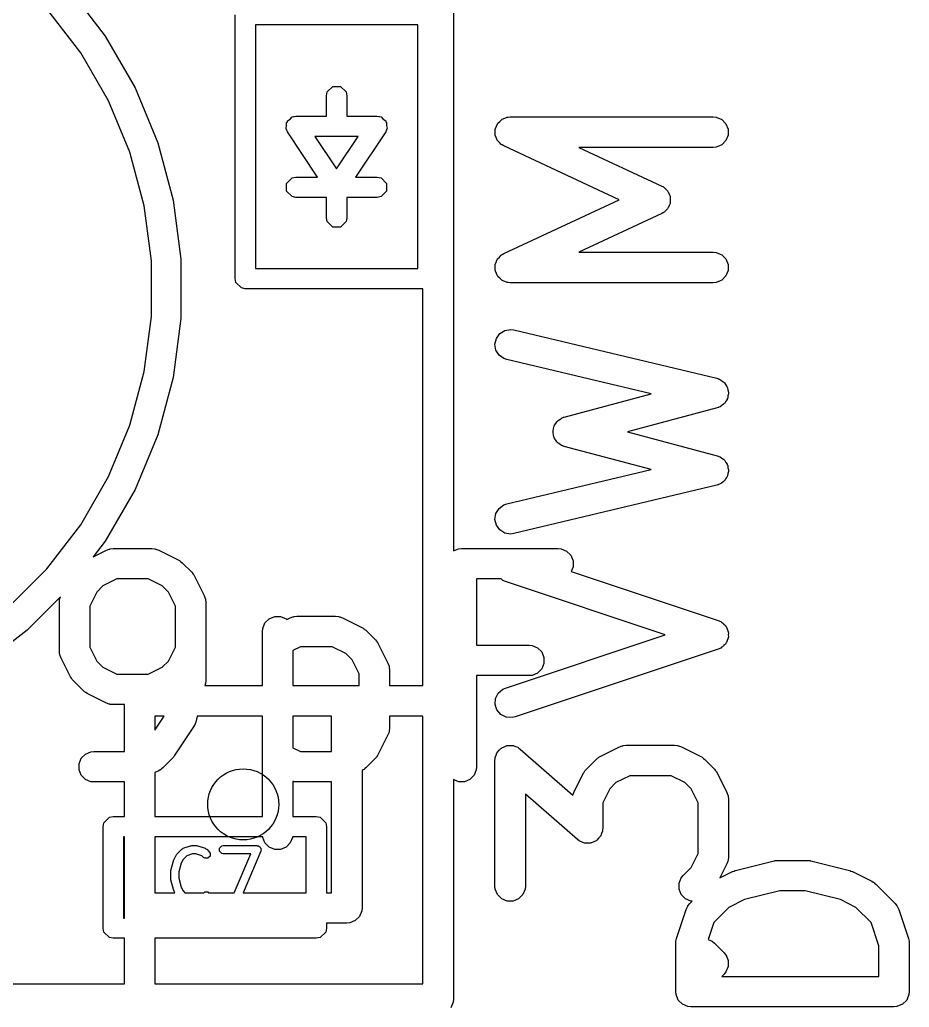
# Model space of a CAD drawing. Extents: x -2.36 to 2.12, y 0.28 to 4.05.
# Drawn here: x -1.8732 to -1.7008, y 3.6788 to 3.8703 of the extents above; entities that cross this region are included whole.
import ezdxf

# ---------------------------------------------------------------- set-up
doc = ezdxf.new("R2010")
doc.units = 0
doc.header["$MEASUREMENT"] = 0
doc.layers.add('BLACK', color=7, linetype='CONTINUOUS')

msp = doc.modelspace()

# ---------------------------------------------------------------- linework, layer by layer
at = {"layer": 'BLACK', "linetype": 'CONTINUOUS'}
for p, q in [((-1.78917, 3.95591), (-1.78917, 3.76726)), ((-1.86368, 3.8762), (-1.85667, 3.86706)), ((-1.86143, 3.86387), (-1.86799, 3.87242)), ((-1.8315, 3.82008), (-1.8315, 3.87126)), ((-1.82756, 3.86929), (-1.82756, 3.82205)), ((-1.79606, 3.86929), (-1.82756, 3.86929)), ((-1.79606, 3.82205), (-1.79606, 3.86929)), ((-1.85667, 3.86706), (-1.8509, 3.85708)), ((-1.85604, 3.85454), (-1.86143, 3.86387)), ((-1.81363, 3.85627), (-1.81256, 3.85733)), ((-1.81256, 3.85733), (-1.81106, 3.85733)), ((-1.81106, 3.85733), (-1.80999, 3.85627)), ((-1.8509, 3.85708), (-1.84649, 3.84643)), ((-1.81378, 3.85551), (-1.81363, 3.85627)), ((-1.81378, 3.85157), (-1.81378, 3.85551)), ((-1.80999, 3.85627), (-1.80984, 3.85551)), ((-1.80984, 3.85551), (-1.80984, 3.85157)), ((-1.85192, 3.84459), (-1.85604, 3.85454)), ((-1.82084, 3.85102), (-1.82044, 3.85142)), ((-1.82044, 3.85142), (-1.82015, 3.85148)), ((-1.82015, 3.85148), (-1.82007, 3.85154)), ((-1.82007, 3.85154), (-1.81997, 3.85152)), ((-1.81997, 3.85152), (-1.81969, 3.85157)), ((-1.81969, 3.85157), (-1.81378, 3.85157)), ((-1.80984, 3.85157), (-1.80394, 3.85157)), ((-1.80394, 3.85157), (-1.80365, 3.85152)), ((-1.80365, 3.85152), (-1.80356, 3.85154)), ((-1.80356, 3.85154), (-1.80347, 3.85148)), ((-1.80347, 3.85148), (-1.80318, 3.85142)), ((-1.80318, 3.85142), (-1.80278, 3.85102)), ((-1.77854, 3.8514), (-1.77816, 3.85143)), ((-1.77816, 3.85143), (-1.73879, 3.85143)), ((-1.73879, 3.85143), (-1.73821, 3.85138)), ((-1.82162, 3.84922), (-1.8215, 3.84979)), ((-1.8215, 3.85036), (-1.82136, 3.8505)), ((-1.8215, 3.84979), (-1.8215, 3.85036)), ((-1.82136, 3.8505), (-1.82132, 3.8507)), ((-1.82132, 3.8507), (-1.82084, 3.85102)), ((-1.80278, 3.85102), (-1.8023, 3.8507)), ((-1.8023, 3.8507), (-1.80226, 3.8505)), ((-1.80226, 3.8505), (-1.80212, 3.85036)), ((-1.80212, 3.85036), (-1.80212, 3.84979)), ((-1.80212, 3.84979), (-1.80201, 3.84922)), ((-1.78102, 3.84918), (-1.78081, 3.84965)), ((-1.78081, 3.84965), (-1.78061, 3.85012)), ((-1.78061, 3.85012), (-1.78057, 3.85017)), ((-1.78057, 3.85017), (-1.78054, 3.85023)), ((-1.78054, 3.85023), (-1.78016, 3.85057)), ((-1.78016, 3.85057), (-1.7798, 3.85094)), ((-1.7798, 3.85094), (-1.77974, 3.85096)), ((-1.77974, 3.85096), (-1.77969, 3.85101)), ((-1.77969, 3.85101), (-1.77921, 3.85118)), ((-1.77921, 3.85118), (-1.77873, 3.85138)), ((-1.77873, 3.85138), (-1.77864, 3.85139)), ((-1.77864, 3.85139), (-1.77861, 3.8514)), ((-1.77861, 3.8514), (-1.77854, 3.8514)), ((-1.73821, 3.85138), (-1.73715, 3.85094)), ((-1.73715, 3.85094), (-1.73633, 3.85012)), ((-1.73633, 3.85012), (-1.73589, 3.84906)), ((-1.8215, 3.84895), (-1.82162, 3.84922)), ((-1.8215, 3.84885), (-1.8215, 3.84895)), ((-1.82143, 3.84878), (-1.8215, 3.84885)), ((-1.82132, 3.84851), (-1.82143, 3.84878)), ((-1.81549, 3.83976), (-1.82132, 3.84851)), ((-1.81601, 3.84764), (-1.81181, 3.84134)), ((-1.80762, 3.84764), (-1.81601, 3.84764)), ((-1.81181, 3.84134), (-1.80762, 3.84764)), ((-1.8023, 3.84851), (-1.80813, 3.83976)), ((-1.80219, 3.84878), (-1.8023, 3.84851)), ((-1.80212, 3.84885), (-1.80219, 3.84878)), ((-1.80201, 3.84922), (-1.80212, 3.84895)), ((-1.80212, 3.84895), (-1.80212, 3.84885)), ((-1.78108, 3.84803), (-1.78105, 3.84855)), ((-1.78105, 3.84797), (-1.78108, 3.84803)), ((-1.78105, 3.84906), (-1.78103, 3.84912)), ((-1.78105, 3.84855), (-1.78105, 3.84906)), ((-1.78105, 3.84791), (-1.78105, 3.84797)), ((-1.78086, 3.84743), (-1.78105, 3.84791)), ((-1.78103, 3.84912), (-1.78102, 3.84918)), ((-1.73589, 3.84791), (-1.73633, 3.84684)), ((-1.73589, 3.84906), (-1.73589, 3.84791)), ((-1.84649, 3.84643), (-1.84351, 3.8353)), ((-1.78068, 3.84695), (-1.78086, 3.84743)), ((-1.78064, 3.8469), (-1.78068, 3.84695)), ((-1.78061, 3.84684), (-1.78064, 3.8469)), ((-1.78025, 3.84648), (-1.78061, 3.84684)), ((-1.7799, 3.8461), (-1.78025, 3.84648)), ((-1.77983, 3.84605), (-1.7799, 3.8461)), ((-1.7798, 3.84603), (-1.77983, 3.84605)), ((-1.77973, 3.846), (-1.7798, 3.84603)), ((-1.77941, 3.84581), (-1.77973, 3.846)), ((-1.75702, 3.83536), (-1.77941, 3.84581)), ((-1.73715, 3.84603), (-1.73821, 3.84559)), ((-1.73633, 3.84684), (-1.73715, 3.84603)), ((-1.84913, 3.83418), (-1.85192, 3.84459)), ((-1.73879, 3.84553), (-1.76485, 3.84553)), ((-1.76485, 3.84553), (-1.74879, 3.83803)), ((-1.73821, 3.84559), (-1.73879, 3.84553)), ((-1.8215, 3.83855), (-1.82044, 3.83961)), ((-1.8215, 3.83704), (-1.8215, 3.83855)), ((-1.82044, 3.83961), (-1.81969, 3.83976)), ((-1.81969, 3.83976), (-1.81549, 3.83976)), ((-1.80813, 3.83976), (-1.80394, 3.83976)), ((-1.80394, 3.83976), (-1.80318, 3.83961)), ((-1.80318, 3.83961), (-1.80212, 3.83855)), ((-1.80212, 3.83855), (-1.80212, 3.83704)), ((-1.74879, 3.83803), (-1.74858, 3.83791)), ((-1.82044, 3.83598), (-1.8215, 3.83704)), ((-1.80212, 3.83704), (-1.80318, 3.83598)), ((-1.74858, 3.83791), (-1.7485, 3.83788)), ((-1.7485, 3.83788), (-1.74845, 3.83784)), ((-1.74845, 3.83784), (-1.74829, 3.83774)), ((-1.74829, 3.83774), (-1.74799, 3.83741)), ((-1.74799, 3.83741), (-1.74765, 3.8371)), ((-1.74765, 3.8371), (-1.7476, 3.83699)), ((-1.7476, 3.83699), (-1.74751, 3.83689)), ((-1.74751, 3.83689), (-1.74736, 3.83647)), ((-1.74736, 3.83647), (-1.74717, 3.83606)), ((-1.84772, 3.8235), (-1.84913, 3.83418)), ((-1.84351, 3.8353), (-1.84201, 3.82387)), ((-1.81969, 3.83583), (-1.82044, 3.83598)), ((-1.81378, 3.83583), (-1.81969, 3.83583)), ((-1.81378, 3.83189), (-1.81378, 3.83583)), ((-1.80394, 3.83583), (-1.80984, 3.83583)), ((-1.80984, 3.83583), (-1.80984, 3.83189)), ((-1.80318, 3.83598), (-1.80394, 3.83583)), ((-1.77941, 3.82491), (-1.75702, 3.83536)), ((-1.74736, 3.83425), (-1.74751, 3.83383)), ((-1.74717, 3.83466), (-1.74736, 3.83425)), ((-1.74717, 3.83606), (-1.74716, 3.83593)), ((-1.74716, 3.83479), (-1.74717, 3.83466)), ((-1.74716, 3.83593), (-1.74712, 3.83581)), ((-1.74712, 3.83491), (-1.74716, 3.83479)), ((-1.74712, 3.83581), (-1.74714, 3.83536)), ((-1.74714, 3.83536), (-1.74712, 3.83491)), ((-1.74879, 3.83268), (-1.76485, 3.82519)), ((-1.74858, 3.83281), (-1.74879, 3.83268)), ((-1.7485, 3.83283), (-1.74858, 3.83281)), ((-1.74845, 3.83288), (-1.7485, 3.83283)), ((-1.74829, 3.83298), (-1.74845, 3.83288)), ((-1.74799, 3.83331), (-1.74829, 3.83298)), ((-1.74765, 3.83361), (-1.74799, 3.83331)), ((-1.7476, 3.83373), (-1.74765, 3.83361)), ((-1.74751, 3.83383), (-1.7476, 3.83373)), ((-1.81363, 3.83114), (-1.81378, 3.83189)), ((-1.81256, 3.83007), (-1.81363, 3.83114)), ((-1.80999, 3.83114), (-1.81106, 3.83007)), ((-1.80984, 3.83189), (-1.80999, 3.83114)), ((-1.81106, 3.83007), (-1.81256, 3.83007)), ((-1.78025, 3.82424), (-1.7799, 3.82462)), ((-1.7799, 3.82462), (-1.77983, 3.82466)), ((-1.77983, 3.82466), (-1.7798, 3.82469)), ((-1.7798, 3.82469), (-1.77973, 3.82472)), ((-1.77973, 3.82472), (-1.77941, 3.82491)), ((-1.76485, 3.82519), (-1.73879, 3.82519)), ((-1.73879, 3.82519), (-1.73821, 3.82513)), ((-1.73821, 3.82513), (-1.73715, 3.82469)), ((-1.73715, 3.82469), (-1.73633, 3.82388)), ((-1.84772, 3.81272), (-1.84772, 3.8235)), ((-1.84201, 3.82387), (-1.84201, 3.81235)), ((-1.78108, 3.82268), (-1.78105, 3.82274)), ((-1.78105, 3.82217), (-1.78108, 3.82268)), ((-1.78105, 3.82281), (-1.78086, 3.82328)), ((-1.78105, 3.82274), (-1.78105, 3.82281)), ((-1.78086, 3.82328), (-1.78068, 3.82377)), ((-1.78068, 3.82377), (-1.78064, 3.82381)), ((-1.78064, 3.82381), (-1.78061, 3.82388)), ((-1.78061, 3.82388), (-1.78025, 3.82424)), ((-1.73633, 3.82388), (-1.73589, 3.82281)), ((-1.73589, 3.82281), (-1.73589, 3.82166)), ((-1.82756, 3.82205), (-1.79606, 3.82205)), ((-1.78105, 3.82166), (-1.78105, 3.82217)), ((-1.78103, 3.8216), (-1.78105, 3.82166)), ((-1.78102, 3.82153), (-1.78103, 3.8216)), ((-1.78081, 3.82107), (-1.78102, 3.82153)), ((-1.78061, 3.82059), (-1.78081, 3.82107)), ((-1.73589, 3.82166), (-1.73633, 3.82059)), ((-1.83135, 3.81933), (-1.8315, 3.82008)), ((-1.83028, 3.81826), (-1.83135, 3.81933)), ((-1.78057, 3.82055), (-1.78061, 3.82059)), ((-1.78054, 3.82049), (-1.78057, 3.82055)), ((-1.78016, 3.82014), (-1.78054, 3.82049)), ((-1.7798, 3.81978), (-1.78016, 3.82014)), ((-1.77974, 3.81975), (-1.7798, 3.81978)), ((-1.77969, 3.81971), (-1.77974, 3.81975)), ((-1.77921, 3.81953), (-1.77969, 3.81971)), ((-1.77873, 3.81934), (-1.77921, 3.81953)), ((-1.77864, 3.81933), (-1.77873, 3.81934)), ((-1.77861, 3.81932), (-1.77864, 3.81933)), ((-1.77854, 3.81932), (-1.77861, 3.81932)), ((-1.77816, 3.81928), (-1.77854, 3.81932)), ((-1.73879, 3.81928), (-1.77816, 3.81928)), ((-1.73821, 3.81934), (-1.73879, 3.81928)), ((-1.73715, 3.81978), (-1.73821, 3.81934)), ((-1.73633, 3.82059), (-1.73715, 3.81978)), ((-1.82953, 3.81811), (-1.83028, 3.81826)), ((-1.79508, 3.81811), (-1.82953, 3.81811)), ((-1.79508, 3.74114), (-1.79508, 3.81811)), ((-1.84913, 3.80204), (-1.84772, 3.81272)), ((-1.84201, 3.81235), (-1.84351, 3.80092)), ((-1.78084, 3.80847), (-1.78017, 3.8094)), ((-1.78017, 3.8094), (-1.77918, 3.81)), ((-1.77918, 3.81), (-1.77805, 3.81019)), ((-1.77805, 3.81019), (-1.77747, 3.81011)), ((-1.77747, 3.81011), (-1.7381, 3.80074)), ((-1.78111, 3.80735), (-1.78084, 3.80847)), ((-1.78093, 3.80621), (-1.78111, 3.80735)), ((-1.78032, 3.80523), (-1.78093, 3.80621)), ((-1.77939, 3.80455), (-1.78032, 3.80523)), ((-1.77884, 3.80436), (-1.77939, 3.80455)), ((-1.75085, 3.7977), (-1.77884, 3.80436)), ((-1.85192, 3.79163), (-1.84913, 3.80204)), ((-1.84351, 3.80092), (-1.84649, 3.78979)), ((-1.7381, 3.80074), (-1.73791, 3.80067)), ((-1.73791, 3.80067), (-1.73783, 3.80066)), ((-1.73783, 3.80066), (-1.73777, 3.80062)), ((-1.73777, 3.80062), (-1.73756, 3.80055)), ((-1.73756, 3.80055), (-1.73721, 3.8003)), ((-1.73721, 3.8003), (-1.73684, 3.80008)), ((-1.73684, 3.80008), (-1.73675, 3.79996)), ((-1.73675, 3.79996), (-1.73662, 3.79987)), ((-1.73662, 3.79987), (-1.7364, 3.79951)), ((-1.7364, 3.79951), (-1.73614, 3.79917)), ((-1.73614, 3.79917), (-1.7361, 3.79902)), ((-1.7361, 3.79902), (-1.73602, 3.79889)), ((-1.73602, 3.79889), (-1.73595, 3.79847)), ((-1.73595, 3.79847), (-1.73584, 3.79805)), ((-1.73584, 3.79805), (-1.73586, 3.7979)), ((-1.73586, 3.7979), (-1.73584, 3.79775)), ((-1.76767, 3.79322), (-1.75085, 3.7977)), ((-1.73657, 3.79591), (-1.73669, 3.79582)), ((-1.73635, 3.79628), (-1.73657, 3.79591)), ((-1.7361, 3.79663), (-1.73635, 3.79628)), ((-1.73607, 3.79678), (-1.7361, 3.79663)), ((-1.73599, 3.79691), (-1.73607, 3.79678)), ((-1.73594, 3.79734), (-1.73599, 3.79691)), ((-1.73584, 3.79775), (-1.73594, 3.79734)), ((-1.73803, 3.79501), (-1.75545, 3.79036)), ((-1.73783, 3.79508), (-1.73803, 3.79501)), ((-1.73776, 3.79509), (-1.73783, 3.79508)), ((-1.7377, 3.79513), (-1.73776, 3.79509)), ((-1.73748, 3.79521), (-1.7377, 3.79513)), ((-1.73714, 3.79547), (-1.73748, 3.79521)), ((-1.73678, 3.7957), (-1.73714, 3.79547)), ((-1.73669, 3.79582), (-1.73678, 3.7957)), ((-1.76932, 3.79198), (-1.76913, 3.79231)), ((-1.76913, 3.79231), (-1.76897, 3.79243)), ((-1.76897, 3.79243), (-1.76886, 3.79258)), ((-1.76886, 3.79258), (-1.76852, 3.79278)), ((-1.76852, 3.79278), (-1.76821, 3.79301)), ((-1.76821, 3.79301), (-1.76793, 3.79312)), ((-1.76793, 3.79312), (-1.76786, 3.79316)), ((-1.76786, 3.79316), (-1.7678, 3.79317)), ((-1.7678, 3.79317), (-1.76767, 3.79322)), ((-1.85604, 3.78168), (-1.85192, 3.79163)), ((-1.76985, 3.79055), (-1.76975, 3.79093)), ((-1.76983, 3.79036), (-1.76985, 3.79055)), ((-1.76985, 3.79017), (-1.76983, 3.79036)), ((-1.76975, 3.7898), (-1.76985, 3.79017)), ((-1.76975, 3.79093), (-1.7697, 3.79132)), ((-1.7697, 3.79132), (-1.76961, 3.79148)), ((-1.76961, 3.79148), (-1.76956, 3.79167)), ((-1.76956, 3.79167), (-1.76932, 3.79198)), ((-1.75545, 3.79036), (-1.73803, 3.78572)), ((-1.84649, 3.78979), (-1.8509, 3.77914)), ((-1.7697, 3.78941), (-1.76975, 3.7898)), ((-1.76961, 3.78925), (-1.7697, 3.78941)), ((-1.76956, 3.78906), (-1.76961, 3.78925)), ((-1.76932, 3.78875), (-1.76956, 3.78906)), ((-1.76913, 3.78841), (-1.76932, 3.78875)), ((-1.76897, 3.7883), (-1.76913, 3.78841)), ((-1.76886, 3.78815), (-1.76897, 3.7883)), ((-1.76852, 3.78795), (-1.76886, 3.78815)), ((-1.76821, 3.78771), (-1.76852, 3.78795)), ((-1.76793, 3.78761), (-1.76821, 3.78771)), ((-1.76786, 3.78757), (-1.76793, 3.78761)), ((-1.7678, 3.78756), (-1.76786, 3.78757)), ((-1.76767, 3.78751), (-1.7678, 3.78756)), ((-1.75085, 3.78303), (-1.76767, 3.78751)), ((-1.73803, 3.78572), (-1.73783, 3.78564)), ((-1.73783, 3.78564), (-1.73776, 3.78563)), ((-1.73776, 3.78563), (-1.7377, 3.78559)), ((-1.7377, 3.78559), (-1.73748, 3.78551)), ((-1.73748, 3.78551), (-1.73714, 3.78525)), ((-1.73714, 3.78525), (-1.73678, 3.78503)), ((-1.73678, 3.78503), (-1.73669, 3.78491)), ((-1.73669, 3.78491), (-1.73657, 3.78481)), ((-1.73657, 3.78481), (-1.73635, 3.78444)), ((-1.73635, 3.78444), (-1.7361, 3.7841)), ((-1.77884, 3.77636), (-1.75085, 3.78303)), ((-1.7361, 3.7841), (-1.73607, 3.78395)), ((-1.73607, 3.78395), (-1.73599, 3.78382)), ((-1.73599, 3.78382), (-1.73594, 3.78339)), ((-1.73584, 3.78268), (-1.73595, 3.78226)), ((-1.73594, 3.78339), (-1.73584, 3.78298)), ((-1.73584, 3.78298), (-1.73586, 3.78283)), ((-1.73586, 3.78283), (-1.73584, 3.78268)), ((-1.86143, 3.77235), (-1.85604, 3.78168)), ((-1.73684, 3.78065), (-1.73721, 3.78043)), ((-1.73675, 3.78077), (-1.73684, 3.78065)), ((-1.73662, 3.78086), (-1.73675, 3.78077)), ((-1.7364, 3.78122), (-1.73662, 3.78086)), ((-1.73614, 3.78156), (-1.7364, 3.78122)), ((-1.7361, 3.78171), (-1.73614, 3.78156)), ((-1.73602, 3.78184), (-1.7361, 3.78171)), ((-1.73595, 3.78226), (-1.73602, 3.78184)), ((-1.8509, 3.77914), (-1.85667, 3.76916)), ((-1.7381, 3.77999), (-1.77747, 3.77062)), ((-1.73791, 3.78006), (-1.7381, 3.77999)), ((-1.73783, 3.78007), (-1.73791, 3.78006)), ((-1.73777, 3.78011), (-1.73783, 3.78007)), ((-1.73756, 3.78018), (-1.73777, 3.78011)), ((-1.73721, 3.78043), (-1.73756, 3.78018)), ((-1.78093, 3.77452), (-1.78032, 3.7755)), ((-1.78032, 3.7755), (-1.77939, 3.77617)), ((-1.77939, 3.77617), (-1.77884, 3.77636)), ((-1.78111, 3.77338), (-1.78093, 3.77452)), ((-1.78084, 3.77226), (-1.78111, 3.77338)), ((-1.86799, 3.7638), (-1.86143, 3.77235)), ((-1.78017, 3.77133), (-1.78084, 3.77226)), ((-1.77918, 3.77072), (-1.78017, 3.77133)), ((-1.85667, 3.76916), (-1.85899, 3.76614)), ((-1.77805, 3.77054), (-1.77918, 3.77072)), ((-1.77747, 3.77062), (-1.77805, 3.77054)), ((-1.85899, 3.76614), (-1.85644, 3.76741)), ((-1.85644, 3.76741), (-1.8559, 3.76762)), ((-1.8559, 3.76762), (-1.85579, 3.76763)), ((-1.85579, 3.76763), (-1.85569, 3.76767)), ((-1.85569, 3.76767), (-1.85512, 3.76772)), ((-1.85512, 3.76772), (-1.84762, 3.76772)), ((-1.84762, 3.76772), (-1.84704, 3.76767)), ((-1.84704, 3.76767), (-1.84695, 3.76763)), ((-1.84695, 3.76763), (-1.84684, 3.76762)), ((-1.84684, 3.76762), (-1.8463, 3.76741)), ((-1.8463, 3.76741), (-1.84255, 3.76554)), ((-1.78917, 3.76726), (-1.7882, 3.76767)), ((-1.7882, 3.76767), (-1.78763, 3.76772)), ((-1.78763, 3.76772), (-1.76888, 3.76772)), ((-1.76888, 3.76772), (-1.7683, 3.76767)), ((-1.7683, 3.76767), (-1.76724, 3.76723)), ((-1.76724, 3.76723), (-1.76642, 3.76641)), ((-1.84255, 3.76554), (-1.8423, 3.76538)), ((-1.8423, 3.76538), (-1.84223, 3.76535)), ((-1.84223, 3.76535), (-1.84215, 3.76528)), ((-1.84215, 3.76528), (-1.84206, 3.76523)), ((-1.84206, 3.76523), (-1.84201, 3.76517)), ((-1.76642, 3.76641), (-1.76598, 3.76535)), ((-1.76598, 3.76535), (-1.76598, 3.76419)), ((-1.87561, 3.75618), (-1.86799, 3.7638)), ((-1.84201, 3.76517), (-1.84178, 3.76498)), ((-1.84178, 3.76498), (-1.83991, 3.76311)), ((-1.76598, 3.76419), (-1.76636, 3.7633)), ((-1.85442, 3.76182), (-1.85712, 3.76047)), ((-1.84832, 3.76182), (-1.85442, 3.76182)), ((-1.84562, 3.76047), (-1.84832, 3.76182)), ((-1.83991, 3.76311), (-1.83972, 3.76288)), ((-1.83972, 3.76288), (-1.83966, 3.76283)), ((-1.83966, 3.76283), (-1.83961, 3.76274)), ((-1.83961, 3.76274), (-1.83954, 3.76266)), ((-1.83954, 3.76266), (-1.83951, 3.76259)), ((-1.83951, 3.76259), (-1.83935, 3.76234)), ((-1.83935, 3.76234), (-1.83748, 3.75859)), ((-1.77993, 3.76182), (-1.78467, 3.76182)), ((-1.78467, 3.76182), (-1.78467, 3.74898)), ((-1.77962, 3.76155), (-1.77993, 3.76182)), ((-1.77909, 3.76132), (-1.77962, 3.76155)), ((-1.76636, 3.7633), (-1.73785, 3.75379)), ((-1.85712, 3.76047), (-1.85832, 3.75927)), ((-1.84442, 3.75927), (-1.84562, 3.76047)), ((-1.74812, 3.75099), (-1.77909, 3.76132)), ((-1.86535, 3.75835), (-1.87183, 3.75187)), ((-1.86557, 3.75727), (-1.86551, 3.75785)), ((-1.86551, 3.75785), (-1.86547, 3.75795)), ((-1.86547, 3.75805), (-1.86535, 3.75835)), ((-1.86547, 3.75795), (-1.86547, 3.75805)), ((-1.85832, 3.75927), (-1.85966, 3.75657)), ((-1.84307, 3.75657), (-1.84442, 3.75927)), ((-1.83748, 3.75859), (-1.83727, 3.75805)), ((-1.83727, 3.75805), (-1.83726, 3.75795)), ((-1.83726, 3.75795), (-1.83722, 3.75785)), ((-1.83722, 3.75785), (-1.83717, 3.75727)), ((-1.86557, 3.7479), (-1.86557, 3.75727)), ((-1.85966, 3.75657), (-1.85966, 3.7486)), ((-1.84307, 3.7486), (-1.84307, 3.75657)), ((-1.83717, 3.75727), (-1.83717, 3.74227)), ((-1.8257, 3.75329), (-1.82489, 3.7541)), ((-1.82489, 3.7541), (-1.82382, 3.75454)), ((-1.82382, 3.75454), (-1.82267, 3.75454)), ((-1.82267, 3.75454), (-1.82161, 3.7541)), ((-1.82161, 3.7541), (-1.82147, 3.75396)), ((-1.82147, 3.75396), (-1.82082, 3.75429)), ((-1.82082, 3.75429), (-1.82028, 3.7545)), ((-1.82028, 3.7545), (-1.82017, 3.7545)), ((-1.82017, 3.7545), (-1.82007, 3.75454)), ((-1.82007, 3.75454), (-1.8195, 3.7546)), ((-1.8195, 3.7546), (-1.812, 3.7546)), ((-1.812, 3.7546), (-1.81142, 3.75454)), ((-1.81142, 3.75454), (-1.81132, 3.7545)), ((-1.81132, 3.7545), (-1.81122, 3.7545)), ((-1.81122, 3.7545), (-1.81068, 3.75429)), ((-1.81068, 3.75429), (-1.80693, 3.75241)), ((-1.73785, 3.75379), (-1.73732, 3.75356)), ((-1.87183, 3.75187), (-1.87714, 3.7478)), ((-1.8262, 3.75165), (-1.82614, 3.75222)), ((-1.82614, 3.75222), (-1.8257, 3.75329)), ((-1.80693, 3.75241), (-1.80668, 3.75226)), ((-1.80668, 3.75226), (-1.80661, 3.75223)), ((-1.80661, 3.75223), (-1.80653, 3.75216)), ((-1.80653, 3.75216), (-1.80644, 3.75211)), ((-1.80644, 3.75211), (-1.80639, 3.75205)), ((-1.80639, 3.75205), (-1.80616, 3.75186)), ((-1.80616, 3.75186), (-1.80429, 3.74999)), ((-1.73732, 3.75356), (-1.73717, 3.75342)), ((-1.73717, 3.75342), (-1.73698, 3.75333)), ((-1.73698, 3.75333), (-1.73673, 3.75305)), ((-1.73673, 3.75305), (-1.73645, 3.7528)), ((-1.73645, 3.7528), (-1.73636, 3.75262)), ((-1.73636, 3.75262), (-1.73622, 3.75246)), ((-1.73622, 3.75246), (-1.7361, 3.7521)), ((-1.7361, 3.7521), (-1.73594, 3.75177)), ((-1.8262, 3.74114), (-1.8262, 3.75165)), ((-1.80429, 3.74999), (-1.8041, 3.74976)), ((-1.77909, 3.74067), (-1.74812, 3.75099)), ((-1.73594, 3.75021), (-1.7361, 3.74988)), ((-1.73594, 3.75177), (-1.73592, 3.75156)), ((-1.73592, 3.75042), (-1.73594, 3.75021)), ((-1.73592, 3.75156), (-1.73586, 3.75136)), ((-1.73586, 3.75062), (-1.73592, 3.75042)), ((-1.73586, 3.75136), (-1.73588, 3.75099)), ((-1.73588, 3.75099), (-1.73586, 3.75062)), ((-1.85966, 3.7486), (-1.85832, 3.7459)), ((-1.84442, 3.7459), (-1.84307, 3.7486)), ((-1.8188, 3.74869), (-1.82029, 3.74795)), ((-1.8127, 3.74869), (-1.8188, 3.74869)), ((-1.81, 3.74735), (-1.8127, 3.74869)), ((-1.8041, 3.74976), (-1.80404, 3.74971)), ((-1.80404, 3.74971), (-1.80399, 3.74962)), ((-1.80399, 3.74962), (-1.80392, 3.74954)), ((-1.80392, 3.74954), (-1.80389, 3.74947)), ((-1.80389, 3.74947), (-1.80373, 3.74922)), ((-1.80373, 3.74922), (-1.80186, 3.74547)), ((-1.78467, 3.74898), (-1.7745, 3.74898)), ((-1.73785, 3.74819), (-1.77722, 3.73507)), ((-1.7745, 3.74898), (-1.77393, 3.74892)), ((-1.77393, 3.74892), (-1.77286, 3.74848)), ((-1.77286, 3.74848), (-1.77205, 3.74766)), ((-1.73732, 3.74843), (-1.73785, 3.74819)), ((-1.73717, 3.74857), (-1.73732, 3.74843)), ((-1.73698, 3.74866), (-1.73717, 3.74857)), ((-1.73673, 3.74894), (-1.73698, 3.74866)), ((-1.73645, 3.74918), (-1.73673, 3.74894)), ((-1.73636, 3.74937), (-1.73645, 3.74918)), ((-1.73622, 3.74953), (-1.73636, 3.74937)), ((-1.7361, 3.74988), (-1.73622, 3.74953)), ((-1.86551, 3.74732), (-1.86557, 3.7479)), ((-1.86547, 3.74722), (-1.86551, 3.74732)), ((-1.86547, 3.74712), (-1.86547, 3.74722)), ((-1.86526, 3.74658), (-1.86547, 3.74712)), ((-1.86338, 3.74283), (-1.86526, 3.74658)), ((-1.82029, 3.74795), (-1.82029, 3.74114)), ((-1.8088, 3.74615), (-1.81, 3.74735)), ((-1.80745, 3.74345), (-1.8088, 3.74615)), ((-1.77205, 3.74766), (-1.77161, 3.7466)), ((-1.77161, 3.7466), (-1.77161, 3.74545)), ((-1.85832, 3.7459), (-1.85712, 3.7447)), ((-1.85712, 3.7447), (-1.85442, 3.74335)), ((-1.84832, 3.74335), (-1.84562, 3.7447)), ((-1.84562, 3.7447), (-1.84442, 3.7459)), ((-1.80186, 3.74547), (-1.80165, 3.74493)), ((-1.80165, 3.74493), (-1.80164, 3.74482)), ((-1.80164, 3.74482), (-1.8016, 3.74472)), ((-1.8016, 3.74472), (-1.80155, 3.74415)), ((-1.77205, 3.74438), (-1.77286, 3.74357)), ((-1.77161, 3.74545), (-1.77205, 3.74438)), ((-1.86323, 3.74258), (-1.86338, 3.74283)), ((-1.8632, 3.74251), (-1.86323, 3.74258)), ((-1.86313, 3.74243), (-1.8632, 3.74251)), ((-1.86308, 3.74234), (-1.86313, 3.74243)), ((-1.86302, 3.74229), (-1.86308, 3.74234)), ((-1.86283, 3.74206), (-1.86302, 3.74229)), ((-1.85442, 3.74335), (-1.84832, 3.74335)), ((-1.83717, 3.74227), (-1.83718, 3.74217)), ((-1.80745, 3.74114), (-1.80745, 3.74345)), ((-1.80155, 3.74415), (-1.80155, 3.74114)), ((-1.7745, 3.74307), (-1.78467, 3.74307)), ((-1.78467, 3.74307), (-1.78467, 3.7254)), ((-1.77393, 3.74313), (-1.7745, 3.74307)), ((-1.77286, 3.74357), (-1.77393, 3.74313)), ((-1.86096, 3.74019), (-1.86283, 3.74206)), ((-1.83726, 3.74156), (-1.83736, 3.74114)), ((-1.83736, 3.74114), (-1.8262, 3.74114)), ((-1.83724, 3.74166), (-1.83726, 3.74156)), ((-1.83722, 3.7417), (-1.83724, 3.74166)), ((-1.8372, 3.74191), (-1.83722, 3.7417)), ((-1.83717, 3.74213), (-1.8372, 3.74191)), ((-1.83718, 3.74217), (-1.83717, 3.74213)), ((-1.82029, 3.74114), (-1.80745, 3.74114)), ((-1.80155, 3.74114), (-1.79508, 3.74114)), ((-1.78049, 3.73968), (-1.77962, 3.74044)), ((-1.77962, 3.74044), (-1.77909, 3.74067)), ((-1.86073, 3.74), (-1.86096, 3.74019)), ((-1.86068, 3.73994), (-1.86073, 3.74)), ((-1.86059, 3.73989), (-1.86068, 3.73994)), ((-1.86051, 3.73982), (-1.86059, 3.73989)), ((-1.86044, 3.73979), (-1.86051, 3.73982)), ((-1.86019, 3.73963), (-1.86044, 3.73979)), ((-1.85644, 3.73776), (-1.86019, 3.73963)), ((-1.78109, 3.7375), (-1.781, 3.73865)), ((-1.781, 3.73865), (-1.78049, 3.73968)), ((-1.8559, 3.73755), (-1.85644, 3.73776)), ((-1.85579, 3.73754), (-1.8559, 3.73755)), ((-1.85569, 3.7375), (-1.85579, 3.73754)), ((-1.85512, 3.73745), (-1.85569, 3.7375)), ((-1.85295, 3.73745), (-1.85512, 3.73745)), ((-1.85295, 3.72835), (-1.85295, 3.73745)), ((-1.78072, 3.73641), (-1.78109, 3.7375)), ((-1.84705, 3.73524), (-1.84705, 3.73252)), ((-1.84705, 3.73252), (-1.84524, 3.73524)), ((-1.84524, 3.73524), (-1.84705, 3.73524)), ((-1.83884, 3.73524), (-1.83913, 3.73406)), ((-1.8262, 3.73524), (-1.83884, 3.73524)), ((-1.8262, 3.71575), (-1.8262, 3.73524)), ((-1.82029, 3.73524), (-1.82029, 3.7291)), ((-1.8128, 3.73524), (-1.82029, 3.73524)), ((-1.8128, 3.72835), (-1.8128, 3.73524)), ((-1.80155, 3.73524), (-1.80155, 3.7329)), ((-1.79508, 3.73524), (-1.80155, 3.73524)), ((-1.79508, 3.68327), (-1.79508, 3.73524)), ((-1.77997, 3.73554), (-1.78072, 3.73641)), ((-1.77894, 3.73502), (-1.77997, 3.73554)), ((-1.77779, 3.73494), (-1.77894, 3.73502)), ((-1.77722, 3.73507), (-1.77779, 3.73494)), ((-1.83954, 3.73314), (-1.84329, 3.72751)), ((-1.83937, 3.73345), (-1.83954, 3.73314)), ((-1.83932, 3.73351), (-1.83937, 3.73345)), ((-1.8393, 3.73358), (-1.83932, 3.73351)), ((-1.83927, 3.73365), (-1.8393, 3.73358)), ((-1.83925, 3.73372), (-1.83927, 3.73365)), ((-1.83913, 3.73406), (-1.83925, 3.73372)), ((-1.80155, 3.7329), (-1.8016, 3.73232)), ((-1.80186, 3.73158), (-1.80373, 3.72783)), ((-1.80165, 3.73212), (-1.80186, 3.73158)), ((-1.80164, 3.73223), (-1.80165, 3.73212)), ((-1.8016, 3.73232), (-1.80164, 3.73223)), ((-1.82029, 3.7291), (-1.8188, 3.72835)), ((-1.78027, 3.7286), (-1.77996, 3.72896)), ((-1.77996, 3.72896), (-1.77987, 3.72901)), ((-1.77987, 3.72901), (-1.7798, 3.72908)), ((-1.7798, 3.72908), (-1.77935, 3.72926)), ((-1.77935, 3.72926), (-1.77892, 3.72947)), ((-1.77892, 3.72947), (-1.77882, 3.72948)), ((-1.77882, 3.72948), (-1.77873, 3.72952)), ((-1.77873, 3.72952), (-1.77825, 3.72952)), ((-1.77825, 3.72952), (-1.77777, 3.72955)), ((-1.77777, 3.72955), (-1.77768, 3.72952)), ((-1.77768, 3.72952), (-1.77758, 3.72952)), ((-1.77758, 3.72952), (-1.77714, 3.72933)), ((-1.77714, 3.72933), (-1.77668, 3.72918)), ((-1.77668, 3.72918), (-1.77657, 3.7291)), ((-1.77657, 3.7291), (-1.77652, 3.72908)), ((-1.77652, 3.72908), (-1.77646, 3.72902)), ((-1.77646, 3.72902), (-1.77621, 3.72884)), ((-1.77621, 3.72884), (-1.766, 3.71991)), ((-1.76073, 3.72739), (-1.75698, 3.72926)), ((-1.75698, 3.72926), (-1.75644, 3.72947)), ((-1.75644, 3.72947), (-1.75633, 3.72948)), ((-1.75633, 3.72948), (-1.75624, 3.72952)), ((-1.75624, 3.72952), (-1.75566, 3.72957)), ((-1.75566, 3.72957), (-1.74629, 3.72957)), ((-1.74629, 3.72957), (-1.74571, 3.72952)), ((-1.74571, 3.72952), (-1.74561, 3.72948)), ((-1.74561, 3.72948), (-1.74551, 3.72947)), ((-1.74551, 3.72947), (-1.74497, 3.72926)), ((-1.74497, 3.72926), (-1.74122, 3.72739)), ((-1.86176, 3.72598), (-1.86132, 3.72704)), ((-1.86132, 3.72704), (-1.86051, 3.72786)), ((-1.86051, 3.72786), (-1.85944, 3.7283)), ((-1.85944, 3.7283), (-1.85887, 3.72835)), ((-1.85887, 3.72835), (-1.85295, 3.72835)), ((-1.84366, 3.72706), (-1.84553, 3.72519)), ((-1.84365, 3.72706), (-1.84366, 3.72706)), ((-1.84366, 3.72706), (-1.84366, 3.72706)), ((-1.84347, 3.72729), (-1.84365, 3.72706)), ((-1.84329, 3.72751), (-1.84347, 3.72729)), ((-1.84329, 3.72751), (-1.84329, 3.72751)), ((-1.84329, 3.72751), (-1.84329, 3.72751)), ((-1.8188, 3.72835), (-1.8128, 3.72835)), ((-1.80429, 3.72706), (-1.80616, 3.72519)), ((-1.8041, 3.72729), (-1.80429, 3.72706)), ((-1.80404, 3.72734), (-1.8041, 3.72729)), ((-1.80399, 3.72743), (-1.80404, 3.72734)), ((-1.80392, 3.72751), (-1.80399, 3.72743)), ((-1.80389, 3.72758), (-1.80392, 3.72751)), ((-1.80373, 3.72783), (-1.80389, 3.72758)), ((-1.78111, 3.72662), (-1.78108, 3.72693)), ((-1.78108, 3.727), (-1.78107, 3.72706)), ((-1.78108, 3.72693), (-1.78108, 3.727)), ((-1.78107, 3.72706), (-1.78105, 3.7272)), ((-1.78105, 3.7272), (-1.78087, 3.72764)), ((-1.78087, 3.72764), (-1.78072, 3.7281)), ((-1.78072, 3.7281), (-1.78065, 3.72817)), ((-1.78065, 3.72817), (-1.78061, 3.72826)), ((-1.78061, 3.72826), (-1.78027, 3.7286)), ((-1.7615, 3.72683), (-1.76127, 3.72702)), ((-1.76127, 3.72702), (-1.76122, 3.72708)), ((-1.76122, 3.72708), (-1.76113, 3.72714)), ((-1.76113, 3.72714), (-1.76105, 3.7272)), ((-1.76105, 3.7272), (-1.76098, 3.72723)), ((-1.76098, 3.72723), (-1.76073, 3.72739)), ((-1.74122, 3.72739), (-1.74097, 3.72723)), ((-1.74097, 3.72723), (-1.7409, 3.7272)), ((-1.7409, 3.7272), (-1.74081, 3.72714)), ((-1.74081, 3.72714), (-1.74073, 3.72708)), ((-1.74073, 3.72708), (-1.74067, 3.72702)), ((-1.74067, 3.72702), (-1.74045, 3.72683)), ((-1.86176, 3.72482), (-1.86176, 3.72598)), ((-1.84576, 3.725), (-1.84581, 3.72494)), ((-1.84553, 3.72519), (-1.84576, 3.725)), ((-1.80639, 3.725), (-1.80644, 3.72494)), ((-1.80616, 3.72519), (-1.80639, 3.725)), ((-1.78467, 3.7254), (-1.78473, 3.72482)), ((-1.78111, 3.70225), (-1.78111, 3.72662)), ((-1.76337, 3.72496), (-1.7615, 3.72683)), ((-1.74045, 3.72683), (-1.73857, 3.72496)), ((-1.86132, 3.72376), (-1.86176, 3.72482)), ((-1.86051, 3.72295), (-1.86132, 3.72376)), ((-1.8463, 3.72463), (-1.84705, 3.72426)), ((-1.84705, 3.72426), (-1.84705, 3.71575)), ((-1.84605, 3.72479), (-1.8463, 3.72463)), ((-1.84598, 3.72482), (-1.84605, 3.72479)), ((-1.8459, 3.72489), (-1.84598, 3.72482)), ((-1.84581, 3.72494), (-1.8459, 3.72489)), ((-1.80668, 3.72479), (-1.80689, 3.72466)), ((-1.80689, 3.72466), (-1.80689, 3.69803)), ((-1.80661, 3.72482), (-1.80668, 3.72479)), ((-1.80653, 3.72489), (-1.80661, 3.72482)), ((-1.80644, 3.72494), (-1.80653, 3.72489)), ((-1.78517, 3.72376), (-1.78599, 3.72295)), ((-1.78473, 3.72482), (-1.78517, 3.72376)), ((-1.7658, 3.72044), (-1.76392, 3.72419)), ((-1.76392, 3.72419), (-1.76377, 3.72444)), ((-1.76377, 3.72444), (-1.76374, 3.72451)), ((-1.76374, 3.72451), (-1.76367, 3.72459)), ((-1.76367, 3.72459), (-1.76362, 3.72468)), ((-1.76362, 3.72468), (-1.76356, 3.72473)), ((-1.76356, 3.72473), (-1.76337, 3.72496)), ((-1.75496, 3.72367), (-1.75766, 3.72232)), ((-1.74698, 3.72367), (-1.75496, 3.72367)), ((-1.74429, 3.72232), (-1.74698, 3.72367)), ((-1.73857, 3.72496), (-1.73839, 3.72473)), ((-1.73839, 3.72473), (-1.73833, 3.72468)), ((-1.73833, 3.72468), (-1.73827, 3.72459)), ((-1.73827, 3.72459), (-1.73821, 3.72451)), ((-1.73821, 3.72451), (-1.73818, 3.72444)), ((-1.73818, 3.72444), (-1.73802, 3.72419)), ((-1.73802, 3.72419), (-1.73615, 3.72044)), ((-1.85944, 3.7225), (-1.86051, 3.72295)), ((-1.85887, 3.72245), (-1.85944, 3.7225)), ((-1.85295, 3.72245), (-1.85887, 3.72245)), ((-1.85295, 3.71575), (-1.85295, 3.72245)), ((-1.82028, 3.72255), (-1.82029, 3.72256)), ((-1.82029, 3.72256), (-1.82029, 3.71575)), ((-1.82017, 3.72255), (-1.82028, 3.72255)), ((-1.82007, 3.7225), (-1.82017, 3.72255)), ((-1.8195, 3.72245), (-1.82007, 3.7225)), ((-1.8128, 3.72245), (-1.8195, 3.72245)), ((-1.8128, 3.70098), (-1.8128, 3.72245)), ((-1.7882, 3.7225), (-1.78917, 3.72291)), ((-1.78917, 3.72291), (-1.78917, 3.68031)), ((-1.78705, 3.7225), (-1.7882, 3.7225)), ((-1.78599, 3.72295), (-1.78705, 3.7225)), ((-1.75766, 3.72232), (-1.75886, 3.72112)), ((-1.74309, 3.72112), (-1.74429, 3.72232)), ((-1.7651, 3.71128), (-1.7752, 3.72011)), ((-1.7752, 3.72011), (-1.7752, 3.70225)), ((-1.766, 3.71991), (-1.7658, 3.72044)), ((-1.75886, 3.72112), (-1.76021, 3.71843)), ((-1.74174, 3.71843), (-1.74309, 3.72112)), ((-1.73615, 3.72044), (-1.73594, 3.7199)), ((-1.73594, 3.7199), (-1.73593, 3.7198)), ((-1.73593, 3.7198), (-1.73589, 3.7197)), ((-1.73589, 3.7197), (-1.73583, 3.71912)), ((-1.76021, 3.71843), (-1.76021, 3.7135)), ((-1.74174, 3.70857), (-1.74174, 3.71843)), ((-1.73583, 3.71912), (-1.73583, 3.70787)), ((-1.85694, 3.71453), (-1.85587, 3.7156)), ((-1.85587, 3.7156), (-1.85512, 3.71575)), ((-1.85512, 3.71575), (-1.85295, 3.71575)), ((-1.84705, 3.71575), (-1.8262, 3.71575)), ((-1.82029, 3.71575), (-1.81575, 3.71575)), ((-1.81575, 3.71575), (-1.81499, 3.7156)), ((-1.81499, 3.7156), (-1.81393, 3.71453)), ((-1.85709, 3.71378), (-1.85694, 3.71453)), ((-1.85709, 3.69409), (-1.85709, 3.71378)), ((-1.81393, 3.71453), (-1.81378, 3.71378)), ((-1.81378, 3.71378), (-1.81378, 3.70098)), ((-1.85315, 3.71181), (-1.85315, 3.69606)), ((-1.85295, 3.71181), (-1.85315, 3.71181)), ((-1.85295, 3.69606), (-1.85295, 3.71181)), ((-1.82615, 3.71181), (-1.84705, 3.71181)), ((-1.84705, 3.71181), (-1.84705, 3.70098)), ((-1.82614, 3.7117), (-1.82615, 3.71181)), ((-1.8257, 3.71064), (-1.82614, 3.7117)), ((-1.82035, 3.7117), (-1.82079, 3.71064)), ((-1.82034, 3.71181), (-1.82035, 3.7117)), ((-1.81772, 3.71181), (-1.82034, 3.71181)), ((-1.81772, 3.70098), (-1.81772, 3.71181)), ((-1.7607, 3.71186), (-1.76104, 3.71152)), ((-1.76067, 3.71195), (-1.7607, 3.71186)), ((-1.7606, 3.71202), (-1.76067, 3.71195)), ((-1.76045, 3.71248), (-1.7606, 3.71202)), ((-1.76026, 3.71292), (-1.76045, 3.71248)), ((-1.76025, 3.71306), (-1.76026, 3.71292)), ((-1.76023, 3.71312), (-1.76025, 3.71306)), ((-1.76021, 3.7135), (-1.76024, 3.71319)), ((-1.76024, 3.71319), (-1.76023, 3.71312)), ((-1.84154, 3.70959), (-1.84013, 3.71006)), ((-1.84013, 3.71006), (-1.84001, 3.71007)), ((-1.84001, 3.71007), (-1.83989, 3.7101)), ((-1.83989, 3.7101), (-1.83895, 3.7101)), ((-1.83895, 3.7101), (-1.83882, 3.71007)), ((-1.83882, 3.71007), (-1.8387, 3.71006)), ((-1.8387, 3.71006), (-1.83729, 3.70959)), ((-1.83452, 3.70961), (-1.83409, 3.71004)), ((-1.83409, 3.71004), (-1.83379, 3.7101)), ((-1.83379, 3.7101), (-1.82723, 3.7101)), ((-1.82723, 3.7101), (-1.82722, 3.71009)), ((-1.82722, 3.71009), (-1.82722, 3.7101)), ((-1.82722, 3.7101), (-1.82721, 3.71009)), ((-1.82721, 3.71009), (-1.82693, 3.71004)), ((-1.82693, 3.71004), (-1.82682, 3.70992)), ((-1.82682, 3.70992), (-1.82667, 3.70986)), ((-1.82667, 3.70986), (-1.82661, 3.70972)), ((-1.82661, 3.70972), (-1.8265, 3.70961)), ((-1.82489, 3.70982), (-1.8257, 3.71064)), ((-1.82382, 3.70938), (-1.82489, 3.70982)), ((-1.82161, 3.70982), (-1.82267, 3.70938)), ((-1.82079, 3.71064), (-1.82161, 3.70982)), ((-1.76485, 3.7111), (-1.7651, 3.71128)), ((-1.7648, 3.71104), (-1.76485, 3.7111)), ((-1.76475, 3.71102), (-1.7648, 3.71104)), ((-1.76463, 3.71094), (-1.76475, 3.71102)), ((-1.76418, 3.71079), (-1.76463, 3.71094)), ((-1.76373, 3.7106), (-1.76418, 3.71079)), ((-1.76364, 3.7106), (-1.76373, 3.7106)), ((-1.76354, 3.71057), (-1.76364, 3.7106)), ((-1.76306, 3.7106), (-1.76354, 3.71057)), ((-1.76258, 3.7106), (-1.76306, 3.7106)), ((-1.76249, 3.71064), (-1.76258, 3.7106)), ((-1.76239, 3.71065), (-1.76249, 3.71064)), ((-1.76196, 3.71086), (-1.76239, 3.71065)), ((-1.76152, 3.71104), (-1.76196, 3.71086)), ((-1.76145, 3.71111), (-1.76152, 3.71104)), ((-1.76136, 3.71116), (-1.76145, 3.71111)), ((-1.76104, 3.71152), (-1.76136, 3.71116)), ((-1.8434, 3.70732), (-1.84293, 3.70825)), ((-1.84293, 3.70825), (-1.84286, 3.70835)), ((-1.84286, 3.70835), (-1.84279, 3.70846)), ((-1.84279, 3.70846), (-1.84185, 3.7094)), ((-1.84185, 3.7094), (-1.84182, 3.70942)), ((-1.84182, 3.70942), (-1.84181, 3.70943)), ((-1.84181, 3.70943), (-1.8417, 3.7095)), ((-1.8417, 3.7095), (-1.84159, 3.70957)), ((-1.84159, 3.70957), (-1.84157, 3.70957)), ((-1.84087, 3.70815), (-1.84158, 3.70744)), ((-1.84157, 3.70957), (-1.84154, 3.70959)), ((-1.83976, 3.70852), (-1.84087, 3.70815)), ((-1.83908, 3.70852), (-1.83976, 3.70852)), ((-1.83797, 3.70815), (-1.83908, 3.70852)), ((-1.83763, 3.70781), (-1.83797, 3.70815)), ((-1.83737, 3.70764), (-1.83763, 3.70781)), ((-1.83729, 3.70959), (-1.83726, 3.70957)), ((-1.83726, 3.70957), (-1.83724, 3.70957)), ((-1.83724, 3.70957), (-1.83714, 3.7095)), ((-1.83714, 3.7095), (-1.83703, 3.70943)), ((-1.83703, 3.70943), (-1.83702, 3.70942)), ((-1.83702, 3.70942), (-1.83699, 3.7094)), ((-1.83699, 3.7094), (-1.83652, 3.70893)), ((-1.83635, 3.70807), (-1.83677, 3.70764)), ((-1.83652, 3.70893), (-1.83635, 3.70867)), ((-1.83635, 3.70867), (-1.83635, 3.70807)), ((-1.83452, 3.70901), (-1.83452, 3.70961)), ((-1.83409, 3.70858), (-1.83452, 3.70901)), ((-1.83379, 3.70852), (-1.83409, 3.70858)), ((-1.82843, 3.70852), (-1.83379, 3.70852)), ((-1.83166, 3.70098), (-1.82843, 3.70852)), ((-1.82651, 3.709), (-1.82994, 3.70098)), ((-1.8265, 3.70901), (-1.82651, 3.709)), ((-1.82651, 3.709), (-1.82651, 3.709)), ((-1.8265, 3.70961), (-1.8265, 3.70945)), ((-1.8265, 3.70945), (-1.82644, 3.7093)), ((-1.82644, 3.7093), (-1.8265, 3.70902)), ((-1.8265, 3.70902), (-1.8265, 3.70901)), ((-1.82267, 3.70938), (-1.82382, 3.70938)), ((-1.74309, 3.70587), (-1.74174, 3.70857)), ((-1.73583, 3.70787), (-1.73589, 3.7073)), ((-1.84393, 3.70528), (-1.84346, 3.70716)), ((-1.84346, 3.70716), (-1.84342, 3.70723)), ((-1.84342, 3.70723), (-1.8434, 3.70732)), ((-1.84195, 3.70669), (-1.84238, 3.70499)), ((-1.84158, 3.70744), (-1.84195, 3.70669)), ((-1.83677, 3.70764), (-1.83737, 3.70764)), ((-1.74462, 3.70434), (-1.74309, 3.70587)), ((-1.73615, 3.70655), (-1.7375, 3.70384)), ((-1.73594, 3.70709), (-1.73615, 3.70655)), ((-1.73593, 3.7072), (-1.73594, 3.70709)), ((-1.73589, 3.7073), (-1.73593, 3.7072)), ((-1.73446, 3.70528), (-1.72696, 3.70716)), ((-1.72696, 3.70716), (-1.72686, 3.70717)), ((-1.72686, 3.70717), (-1.72682, 3.70719)), ((-1.72682, 3.70719), (-1.7266, 3.70721)), ((-1.7266, 3.70721), (-1.72639, 3.70724)), ((-1.72639, 3.70724), (-1.72635, 3.70724)), ((-1.72635, 3.70724), (-1.72624, 3.70725)), ((-1.72624, 3.70725), (-1.72062, 3.70725)), ((-1.72062, 3.70725), (-1.72052, 3.70724)), ((-1.72052, 3.70724), (-1.72048, 3.70724)), ((-1.72048, 3.70724), (-1.72026, 3.70721)), ((-1.72026, 3.70721), (-1.72004, 3.70719)), ((-1.72004, 3.70719), (-1.72, 3.70717)), ((-1.72, 3.70717), (-1.7199, 3.70716)), ((-1.7199, 3.70716), (-1.7124, 3.70528)), ((-1.84395, 3.70509), (-1.84394, 3.70518)), ((-1.84395, 3.70368), (-1.84395, 3.70509)), ((-1.84394, 3.70518), (-1.84393, 3.70528)), ((-1.84238, 3.70499), (-1.84238, 3.70378)), ((-1.74499, 3.70389), (-1.74462, 3.70434)), ((-1.7375, 3.70384), (-1.73506, 3.70506)), ((-1.73506, 3.70506), (-1.73502, 3.70508)), ((-1.73502, 3.70508), (-1.735, 3.70509)), ((-1.735, 3.70509), (-1.73476, 3.70517)), ((-1.73476, 3.70517), (-1.73452, 3.70527)), ((-1.73452, 3.70527), (-1.7345, 3.70527)), ((-1.7345, 3.70527), (-1.73446, 3.70528)), ((-1.7124, 3.70528), (-1.71236, 3.70527)), ((-1.71236, 3.70527), (-1.71234, 3.70527)), ((-1.71234, 3.70527), (-1.7121, 3.70517)), ((-1.7121, 3.70517), (-1.71186, 3.70509)), ((-1.71186, 3.70509), (-1.71184, 3.70508)), ((-1.71184, 3.70508), (-1.7118, 3.70506)), ((-1.7118, 3.70506), (-1.70805, 3.70318)), ((-1.84394, 3.70359), (-1.84395, 3.70368)), ((-1.84393, 3.70349), (-1.84394, 3.70359)), ((-1.84346, 3.70162), (-1.84393, 3.70349)), ((-1.84238, 3.70378), (-1.84195, 3.70208)), ((-1.84195, 3.70208), (-1.84158, 3.70134)), ((-1.78105, 3.70167), (-1.78111, 3.70225)), ((-1.7752, 3.70225), (-1.77526, 3.70167)), ((-1.74543, 3.70283), (-1.74499, 3.70389)), ((-1.74543, 3.70167), (-1.74543, 3.70283)), ((-1.70805, 3.70318), (-1.7078, 3.70303)), ((-1.7078, 3.70303), (-1.70773, 3.703)), ((-1.70773, 3.703), (-1.70765, 3.70293)), ((-1.70765, 3.70293), (-1.70756, 3.70288)), ((-1.70756, 3.70288), (-1.70751, 3.70282)), ((-1.70751, 3.70282), (-1.70728, 3.70263)), ((-1.70728, 3.70263), (-1.70353, 3.69888)), ((-1.84705, 3.70098), (-1.84317, 3.70098)), ((-1.84342, 3.70154), (-1.84346, 3.70162)), ((-1.8434, 3.70146), (-1.84342, 3.70154)), ((-1.84317, 3.70098), (-1.8434, 3.70146)), ((-1.84158, 3.70134), (-1.84123, 3.70098)), ((-1.84123, 3.70098), (-1.83759, 3.70098)), ((-1.83759, 3.70098), (-1.83737, 3.70113)), ((-1.83737, 3.70113), (-1.83677, 3.70113)), ((-1.83677, 3.70113), (-1.83663, 3.70098)), ((-1.83663, 3.70098), (-1.83166, 3.70098)), ((-1.82994, 3.70098), (-1.81772, 3.70098)), ((-1.81378, 3.70098), (-1.8128, 3.70098)), ((-1.78061, 3.70061), (-1.78105, 3.70167)), ((-1.7798, 3.69979), (-1.78061, 3.70061)), ((-1.7757, 3.70061), (-1.77652, 3.69979)), ((-1.77526, 3.70167), (-1.7757, 3.70061)), ((-1.74499, 3.70061), (-1.74543, 3.70167)), ((-1.74418, 3.69979), (-1.74499, 3.70061)), ((-1.72588, 3.70134), (-1.73271, 3.69963)), ((-1.72098, 3.70134), (-1.72588, 3.70134)), ((-1.71415, 3.69963), (-1.72098, 3.70134)), ((-1.77873, 3.69935), (-1.7798, 3.69979)), ((-1.77758, 3.69935), (-1.77873, 3.69935)), ((-1.77652, 3.69979), (-1.77758, 3.69935)), ((-1.74311, 3.69935), (-1.74418, 3.69979)), ((-1.74404, 3.69773), (-1.74381, 3.69826)), ((-1.74381, 3.69826), (-1.74374, 3.69834)), ((-1.74374, 3.69834), (-1.7437, 3.69843)), ((-1.7437, 3.69843), (-1.74333, 3.69888)), ((-1.74333, 3.69888), (-1.74286, 3.69935)), ((-1.74286, 3.69935), (-1.74311, 3.69935)), ((-1.73271, 3.69963), (-1.73574, 3.69812)), ((-1.71112, 3.69812), (-1.71415, 3.69963)), ((-1.70353, 3.69888), (-1.70317, 3.69843)), ((-1.70317, 3.69843), (-1.70313, 3.69834)), ((-1.70313, 3.69834), (-1.70306, 3.69826)), ((-1.70306, 3.69826), (-1.70282, 3.69773)), ((-1.80739, 3.69639), (-1.8082, 3.69558)), ((-1.80695, 3.69746), (-1.80739, 3.69639)), ((-1.80689, 3.69803), (-1.80695, 3.69746)), ((-1.74592, 3.6921), (-1.74404, 3.69773)), ((-1.73574, 3.69812), (-1.73866, 3.6952)), ((-1.7082, 3.6952), (-1.71112, 3.69812)), ((-1.70282, 3.69773), (-1.70095, 3.6921)), ((-1.85315, 3.69606), (-1.85295, 3.69606)), ((-1.80984, 3.69508), (-1.81378, 3.69508)), ((-1.81378, 3.69508), (-1.81378, 3.69409)), ((-1.80927, 3.69514), (-1.80984, 3.69508)), ((-1.8082, 3.69558), (-1.80927, 3.69514)), ((-1.73866, 3.6952), (-1.73976, 3.69189)), ((-1.7067, 3.69069), (-1.7082, 3.6952)), ((-1.85694, 3.69334), (-1.85709, 3.69409)), ((-1.85587, 3.69228), (-1.85694, 3.69334)), ((-1.81393, 3.69334), (-1.81499, 3.69228)), ((-1.81378, 3.69409), (-1.81393, 3.69334)), ((-1.85512, 3.69213), (-1.85587, 3.69228)), ((-1.85295, 3.69213), (-1.85512, 3.69213)), ((-1.85295, 3.68327), (-1.85295, 3.69213)), ((-1.81575, 3.69213), (-1.84705, 3.69213)), ((-1.84705, 3.69213), (-1.84705, 3.68327)), ((-1.81499, 3.69228), (-1.81575, 3.69213)), ((-1.74607, 3.69117), (-1.74604, 3.69146)), ((-1.74607, 3.6818), (-1.74607, 3.69117)), ((-1.74605, 3.69154), (-1.74602, 3.69164)), ((-1.74604, 3.69146), (-1.74605, 3.69154)), ((-1.74602, 3.69164), (-1.74601, 3.69175)), ((-1.74601, 3.69175), (-1.74598, 3.69182)), ((-1.74598, 3.69182), (-1.74592, 3.6921)), ((-1.73976, 3.69189), (-1.73902, 3.69158)), ((-1.73902, 3.69158), (-1.73902, 3.69158)), ((-1.73902, 3.69158), (-1.73857, 3.69121)), ((-1.73857, 3.69121), (-1.7367, 3.68934)), ((-1.7067, 3.68475), (-1.7067, 3.69069)), ((-1.70095, 3.6921), (-1.70088, 3.69182)), ((-1.70088, 3.69182), (-1.70085, 3.69175)), ((-1.70085, 3.69175), (-1.70084, 3.69164)), ((-1.70084, 3.69164), (-1.70082, 3.69154)), ((-1.70082, 3.69154), (-1.70082, 3.69146)), ((-1.70082, 3.69146), (-1.70079, 3.69117)), ((-1.70079, 3.69117), (-1.70079, 3.6818)), ((-1.7367, 3.68934), (-1.73633, 3.68889)), ((-1.73633, 3.68889), (-1.73619, 3.68855)), ((-1.73619, 3.68855), (-1.73589, 3.68783)), ((-1.73589, 3.68783), (-1.73589, 3.68668)), ((-1.7367, 3.68516), (-1.73711, 3.68475)), ((-1.73633, 3.68561), (-1.7367, 3.68516)), ((-1.73589, 3.68668), (-1.73633, 3.68561)), ((-1.97324, 3.68327), (-1.85295, 3.68327)), ((-1.84705, 3.68327), (-1.79508, 3.68327)), ((-1.73711, 3.68475), (-1.7067, 3.68475)), ((-1.74601, 3.68122), (-1.74607, 3.6818)), ((-1.74557, 3.68016), (-1.74601, 3.68122)), ((-1.70085, 3.68122), (-1.70129, 3.68016)), ((-1.70079, 3.6818), (-1.70085, 3.68122)), ((-1.78923, 3.67974), (-1.78967, 3.67867)), ((-1.78917, 3.68031), (-1.78923, 3.67974)), ((-1.74476, 3.67934), (-1.74557, 3.68016)), ((-1.74369, 3.6789), (-1.74476, 3.67934)), ((-1.70211, 3.67934), (-1.70317, 3.6789)), ((-1.70129, 3.68016), (-1.70211, 3.67934)), ((-1.74312, 3.67884), (-1.74369, 3.6789)), ((-1.70375, 3.67884), (-1.74312, 3.67884)), ((-1.70317, 3.6789), (-1.70375, 3.67884))]:
    msp.add_line(p, q, dxfattribs=at)
at = {"layer": 'BLACK'}
msp.add_circle((-1.82992, 3.71811), 0.00689, dxfattribs=at)
msp.add_circle((-1.82992, 3.71811), 0.00689, dxfattribs=at)

doc.saveas('drawing.dxf')
